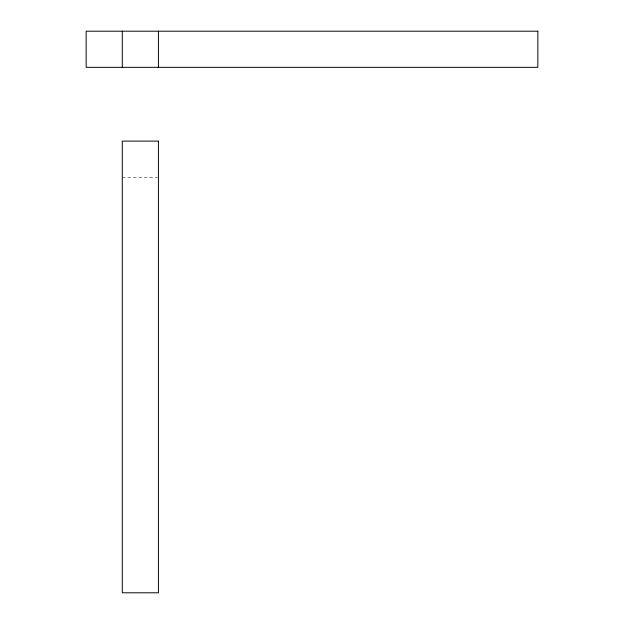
<?xml version="1.0" encoding="UTF-8"?>
<svg xmlns="http://www.w3.org/2000/svg" width="624" height="624" viewBox="0 0 624 624"><rect width="100%" height="100%" fill="white"/><g stroke="black" fill="none" stroke-linecap="round" stroke-linejoin="round"><path stroke-width="0.47" stroke-dasharray="3.12 2.34" d="M122.288 177.247L157.474 177.247"/><path stroke-width="0.94" d="M158.426 31.2L158.426 67.337M122.288 31.2L122.288 67.337M537.841 31.2L86.159 31.2L86.159 67.337L537.841 67.337L537.841 31.2M158.426 141.11L122.288 141.11L122.288 592.8L158.426 592.8L158.426 141.11"/></g></svg>
